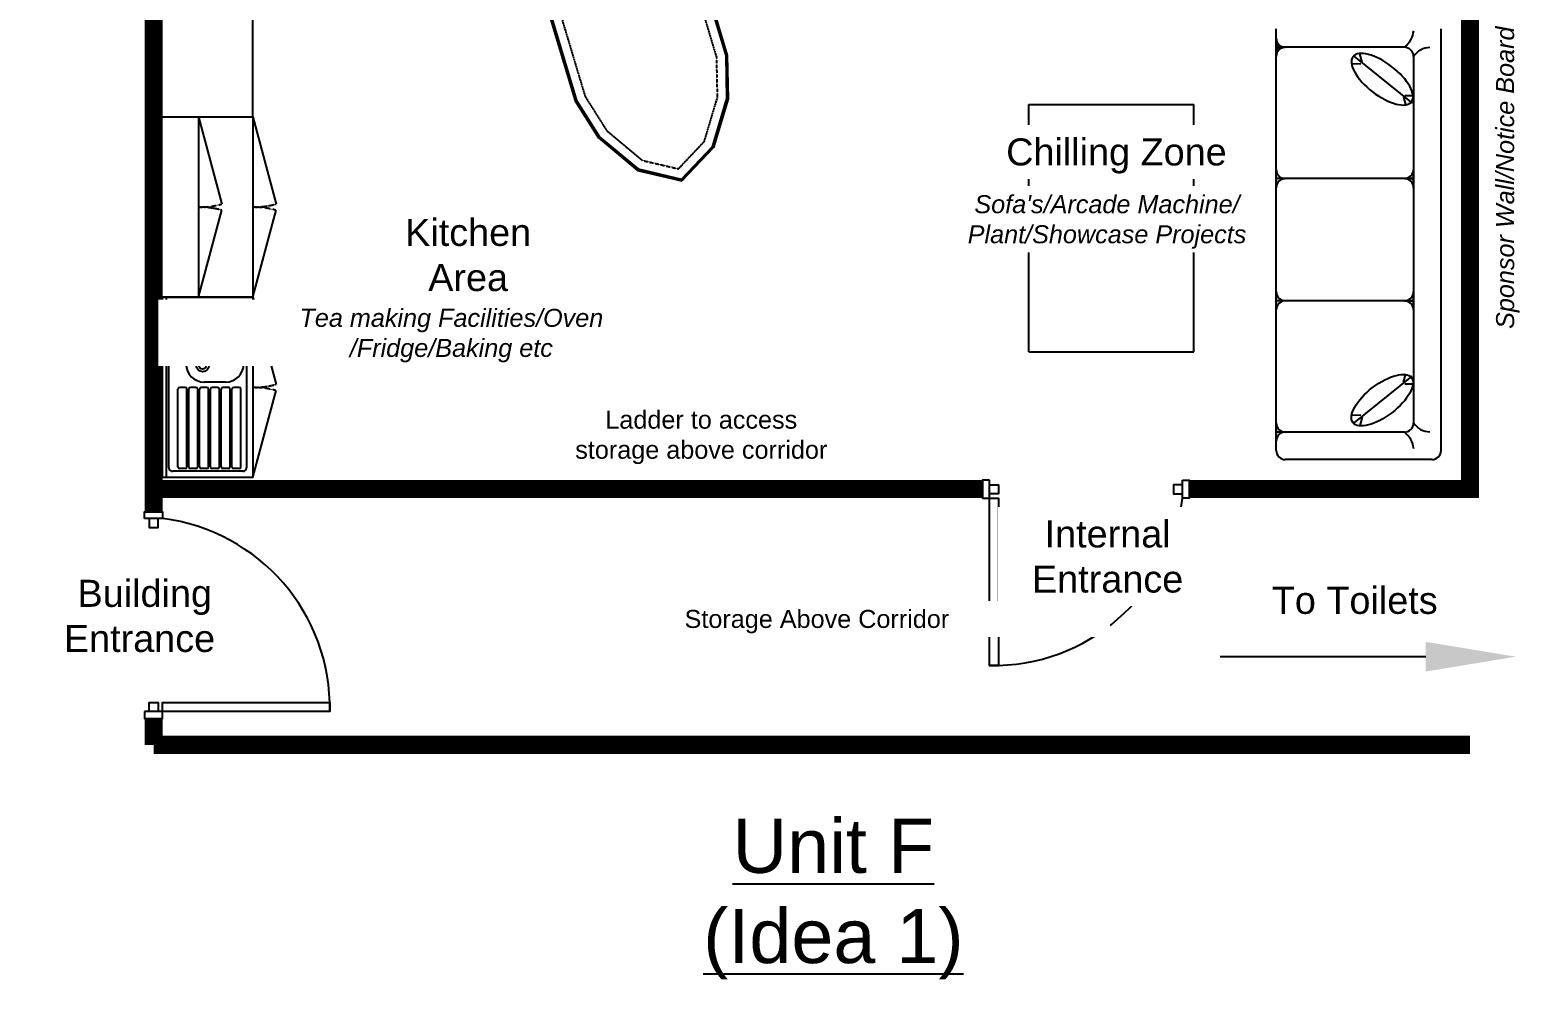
# Model space of a CAD drawing. Header units: millimetres. Extents: x 53866 to 75472, y 37381 to 55928.
# Drawn here: x 67192 to 75472, y 37381 to 42706 of the extents above; entities that cross this region are included whole.
import ezdxf
from ezdxf import colors
from ezdxf.entities.mleader import LeaderData, LeaderLine
from ezdxf.math import Vec2, Vec3

# ---------------------------------------------------------------- set-up
doc = ezdxf.new("R2010")
doc.units = ezdxf.units.MM
doc.linetypes.add('DASHED2', pattern=[0.375, 0.25, -0.125])
doc.linetypes.add('HIDDEN', pattern=[0.375, 0.25, -0.125])
for name, color, linetype in [('230-Fittings', 1, 'Continuous'), ('240-Plumbing', 1, 'Continuous'), ('COMPONENT', 2, 'Continuous'), ('Dimensions', 4, 'Continuous'), ('f-3', 3, 'Continuous'), ('HIDDEN', 3, 'HIDDEN'), ('M1-DESKING', 34, 'Continuous'), ('Room Text', 1, 'Continuous')]:
    doc.layers.add(name, color=color, linetype=linetype)
doc.styles.add('Room Text', font='arial.ttf')
doc.styles.get("Standard").update_dxf_attribs({"font": 'arial.ttf'})
doc.linetypes.add('ZIGZAG', pattern='A,0.00254,-5.08,[131,ltypeshp.shx,S=5.08,R=0,X=-5.08,Y=0],-10.16,[131,ltypeshp.shx,S=5.08,R=180,X=5.08,Y=0],-5.08', length=20.32254)

# ---------------------------------------------------------------- blocks, each defined once
blk = doc.blocks.new('Single Door')
at = {"linetype": 'Continuous', "lineweight": -3}
for points in [[(38232.7, 49696.3), (38232.7, 49734.3), (38332.7, 49734.3), (38332.7, 49696.3)], [(38257.7, 49696.3), (38257.7, 49646.3), (38307.7, 49646.3), (38307.7, 49696.3)], [(38332.7, 49696.3), (38332.7, 49646.3), (39260.4, 49646.3), (39260.4, 49696.3)], [(38232.7, 48625.5), (38232.7, 48587.5), (38332.7, 48587.5), (38332.7, 48625.5)], [(38257.7, 48625.5), (38257.7, 48675.5), (38307.7, 48675.5), (38307.7, 48625.5)]]:
    blk.add_lwpolyline(points, close=True, dxfattribs=at)
at = {"linetype": 'Continuous', "lineweight": -3, "extrusion": (0, 0, -1)}
blk.add_arc((-38201.3, 49676.6), 1059.2, 178.93383, 262.87733, dxfattribs=at)
blk = doc.blocks.new('alan')
at = {"layer": 'COMPONENT'}
for p, q in [((78611.4, 42001.2), (78379, 41936.5)), ((78612.6, 41992.8), (78382.5, 41928.7)), ((79092.8, 42001.2), (78611.4, 42001.2)), ((78612.6, 41992.8), (78611.4, 42001.2)), ((79088.2, 41992.8), (78612.6, 41992.8)), ((79088.2, 41992.8), (79092.8, 42001.2)), ((79205.2, 41806), (79088.2, 41992.8)), ((79213.6, 41808.4), (79092.8, 42001.2)), ((78379, 41936.5), (78143.7, 41781.4)), ((78382.5, 41928.7), (78150, 41775.5)), ((78382.5, 41928.7), (78379, 41936.5)), ((78143.7, 41781.4), (78017.5, 41561.2)), ((78150, 41775.5), (78027.2, 41561.2)), ((78150, 41775.5), (78143.7, 41781.4)), ((79205.2, 41806), (79213.6, 41808.4)), ((79205.2, 41316.4), (79205.2, 41806)), ((79213.6, 41313.9), (79213.6, 41808.4)), ((78143.7, 41340.9), (78017.5, 41561.2)), ((78017.5, 41561.2), (78027.2, 41561.2)), ((78150, 41346.9), (78027.2, 41561.2)), ((78150, 41346.9), (78143.7, 41340.9)), ((78379, 41185.9), (78143.7, 41340.9)), ((78382.5, 41193.7), (78150, 41346.9)), ((79205.2, 41316.4), (79088.2, 41129.6)), ((79205.2, 41316.4), (79213.6, 41313.9)), ((79213.6, 41313.9), (79092.8, 41121.2)), ((78382.5, 41193.7), (78379, 41185.9)), ((78611.4, 41121.2), (78379, 41185.9)), ((78612.6, 41129.6), (78382.5, 41193.7)), ((78612.6, 41129.6), (78611.4, 41121.2)), ((79092.8, 41121.2), (78611.4, 41121.2)), ((79088.2, 41129.6), (78612.6, 41129.6)), ((79088.2, 41129.6), (79092.8, 41121.2))]:
    blk.add_line(p, q, dxfattribs=at)
at = {"layer": 'HIDDEN'}
for p, q in [((78619.6, 41941.2), (78404.1, 41881.2)), ((79059.6, 41941.2), (78619.6, 41941.2)), ((79153.6, 41791.2), (79059.6, 41941.2)), ((78404.1, 41881.2), (78188.6, 41739.2)), ((78188.6, 41739.2), (78086.6, 41561.2)), ((79153.6, 41331.2), (79153.6, 41791.2)), ((78188.6, 41383.2), (78086.6, 41561.2)), ((78404.1, 41241.2), (78188.6, 41383.2)), ((79153.6, 41331.2), (79059.6, 41181.2)), ((78619.6, 41181.2), (78404.1, 41241.2)), ((79059.6, 41181.2), (78619.6, 41181.2))]:
    blk.add_line(p, q, dxfattribs=at)

msp = doc.modelspace()

# ---------------------------------------------------------------- hatches: boundary and pattern name
at = {"layer": 'f-3'}
h = msp.add_hatch(color=256, dxfattribs=at)
h.paths.add_polyline_path([(74102.175, 42609.524), (74102.175, 42558.724, -0.41421356), (74152.975, 42609.524)])
h.paths.add_polyline_path([(74102.175, 42660.324), (74102.175, 42609.524), (74152.975, 42609.524, -0.41421356)])
h = msp.add_hatch(color=256, dxfattribs=at)
h.paths.add_polyline_path([(74102.175, 41204.057), (74102.175, 41153.257, -0.41421356), (74152.975, 41204.057)])
h.paths.add_polyline_path([(74102.175, 41254.857), (74102.175, 41204.057), (74152.975, 41204.057, -0.41421356)])
h.paths.add_polyline_path([(74102.175, 41881.39), (74102.175, 41830.59, -0.41421356), (74152.975, 41881.39)])
h.paths.add_polyline_path([(74102.175, 41932.19), (74102.175, 41881.39), (74152.975, 41881.39, -0.41421356)])
h.paths.add_polyline_path([(74820.961, 41881.39, -0.37096358), (74864.175, 41831.16), (74864.175, 41881.39)])
h.paths.add_polyline_path([(74813.375, 41881.96), (74864.175, 41881.96), (74864.175, 41932.76, -0.41421356)])
h.paths.add_polyline_path([(74813.375, 41204.057), (74864.175, 41204.057), (74864.175, 41254.857, -0.41421356)])
h.paths.add_polyline_path([(74813.375, 41204.057, -0.41421356), (74864.175, 41153.257), (74864.175, 41204.057)])
h.paths.add_polyline_path([(74102.175, 40526.724), (74102.175, 40475.924), (74152.975, 40475.924, -0.41421356)])
h.paths.add_polyline_path([(74102.175, 40475.924), (74102.175, 40425.124, -0.41421356), (74152.975, 40475.924)])

# ---------------------------------------------------------------- linework, layer by layer
at = {"const_width": 100}
for points in [[(75177.643, 53545.947), (75177.643, 40159.755), (73620.652, 40159.758)], [(67877.642, 43902.975), (67877.642, 40034.518)], [(72473.895, 40159.761), (67877.643, 40159.77)], [(67877.643, 38887.761), (67877.643, 38741.603)], [(67877.643, 38741.603), (75177.643, 38741.603)]]:
    msp.add_lwpolyline(points, dxfattribs=at)
at = {"layer": '230-Fittings'}
for p, q in [((67927.642, 42223.307), (68427.642, 42223.307)), ((67927.642, 42223.307), (68127.642, 42223.307)), ((68127.642, 42223.307), (68127.642, 41223.307)), ((68127.642, 42223.307), (68257.052, 41740.344)), ((68427.642, 42223.307), (68557.052, 41740.344)), ((68427.642, 42223.307), (68427.642, 41223.307)), ((68127.642, 41223.307), (68257.052, 41706.27)), ((68427.642, 41223.307), (68557.052, 41706.27)), ((68427.642, 41223.307), (67927.642, 41223.307)), ((68127.642, 41223.307), (67927.642, 41223.307)), ((68427.642, 41223.307), (68557.052, 40740.344)), ((68427.642, 40223.307), (68557.052, 40706.27))]:
    msp.add_line(p, q, dxfattribs=at)
at = {"layer": '230-Fittings', "color": 6, "linetype": 'DASHED2'}
for centre, start, end in [((68127.642, 42223.307), 270, 285), ((68427.642, 42223.307), 270, 285), ((68127.642, 41223.307), 75, 90), ((68427.642, 41223.307), 75, 90), ((68427.642, 41223.307), 270, 285), ((68427.642, 40223.307), 75, 90)]:
    msp.add_arc(centre, 500, start, end, dxfattribs=at)
at = {"layer": '240-Plumbing'}
for p, q in [((67927.642, 40223.307), (67927.642, 41223.307)), ((67927.642, 41223.307), (68427.642, 41223.307)), ((67947.642, 41223.307), (67947.642, 40223.307)), ((67962.642, 40278.307), (67962.642, 41168.307)), ((67982.642, 41188.307), (68372.642, 41188.307)), ((68157.642, 41153.307), (68277.642, 41153.307)), ((68392.642, 41168.307), (68392.642, 40278.307)), ((68427.642, 41223.307), (68427.642, 40223.307)), ((68427.642, 41223.307), (68427.642, 40223.307)), ((68057.642, 41053.307), (68057.642, 40853.307)), ((68377.642, 41053.307), (68377.642, 40853.307)), ((68277.642, 40753.307), (68157.642, 40753.307)), ((68012.642, 40283.307), (68012.642, 40713.307)), ((68052.642, 40723.307), (68022.642, 40723.307)), ((68062.642, 40283.307), (68062.642, 40713.307)), ((68072.642, 40283.307), (68072.642, 40713.307)), ((68112.642, 40723.307), (68082.642, 40723.307)), ((68122.642, 40283.307), (68122.642, 40713.307)), ((68132.642, 40283.307), (68132.642, 40713.307)), ((68172.642, 40723.307), (68142.642, 40723.307)), ((68182.642, 40283.307), (68182.642, 40713.307)), ((68192.642, 40283.307), (68192.642, 40713.307)), ((68232.642, 40723.307), (68202.642, 40723.307)), ((68242.642, 40283.307), (68242.642, 40713.307)), ((68252.642, 40283.307), (68252.642, 40713.307)), ((68292.642, 40723.307), (68262.642, 40723.307)), ((68302.642, 40283.307), (68302.642, 40713.307)), ((68312.642, 40283.307), (68312.642, 40713.307)), ((68352.642, 40723.307), (68322.642, 40723.307)), ((68362.642, 40283.307), (68362.642, 40713.307)), ((68372.642, 40258.307), (67982.642, 40258.307)), ((68052.642, 40273.307), (68022.642, 40273.307)), ((68112.642, 40273.307), (68082.642, 40273.307)), ((68172.642, 40273.307), (68142.642, 40273.307)), ((68232.642, 40273.307), (68202.642, 40273.307)), ((68292.642, 40273.307), (68262.642, 40273.307)), ((68352.642, 40273.307), (68322.642, 40273.307)), ((68427.642, 40223.307), (67927.642, 40223.307))]:
    msp.add_line(p, q, dxfattribs=at)
for centre, radius in [((68017.642, 41043.307), 15), ((68017.642, 40863.307), 15), ((68149.642, 40845.307), 35), ((68149.642, 40845.307), 20)]:
    msp.add_circle(centre, radius, dxfattribs=at)
for centre, radius, start, end in [((67982.642, 41168.307), 20, 90, 180), ((68157.642, 41053.307), 100, 90, 180), ((68277.642, 41053.307), 100, 0, 90), ((68372.642, 41168.307), 20, 0, 90), ((68157.642, 40853.307), 100, 180, 270), ((68277.642, 40853.307), 100, 270, 0), ((68022.642, 40713.307), 10, 90, 180), ((68052.642, 40713.307), 10, 0, 90), ((68082.642, 40713.307), 10, 90, 180), ((68112.642, 40713.307), 10, 0, 90), ((68142.642, 40713.307), 10, 90, 180), ((68172.642, 40713.307), 10, 0, 90), ((68202.642, 40713.307), 10, 90, 180), ((68232.642, 40713.307), 10, 0, 90), ((68262.642, 40713.307), 10, 90, 180), ((68292.642, 40713.307), 10, 0, 90), ((68322.642, 40713.307), 10, 90, 180), ((68352.642, 40713.307), 10, 0, 90), ((67982.642, 40278.307), 20, 180, 270), ((68022.642, 40283.307), 10, 180, 270), ((68052.642, 40283.307), 10, 270, 0), ((68082.642, 40283.307), 10, 180, 270), ((68112.642, 40283.307), 10, 270, 0), ((68142.642, 40283.307), 10, 180, 270), ((68172.642, 40283.307), 10, 270, 0), ((68202.642, 40283.307), 10, 180, 270), ((68232.642, 40283.307), 10, 270, 0), ((68262.642, 40283.307), 10, 180, 270), ((68292.642, 40283.307), 10, 270, 0), ((68322.642, 40283.307), 10, 180, 270), ((68352.642, 40283.307), 10, 270, 0), ((68372.642, 40278.307), 20, 270, 0)]:
    msp.add_arc(centre, radius, start, end, dxfattribs=at)
at = {"layer": 'f-3'}
for p, q in [((74102.175, 40374.324), (74102.175, 42711.124)), ((75016.575, 40374.324), (75016.575, 42711.124)), ((74813.375, 42609.524), (74102.175, 42609.524)), ((74152.975, 42609.524), (74102.175, 42609.524)), ((74532.935, 42560.408), (74856.497, 42300.35)), ((74579.766, 42526.302), (74566.994, 42573.197)), ((74864.175, 42558.724), (74864.175, 40526.724)), ((74572.03, 42516.48), (74523.447, 42517.917)), ((74808.322, 42332.608), (74821.651, 42285.868)), ((74815.942, 42342.521), (74864.538, 42341.663)), ((72730.575, 42292.261), (73644.975, 42292.261)), ((72730.575, 40920.661), (72730.575, 42292.261)), ((73644.975, 40920.661), (73644.975, 42292.261)), ((74864.175, 41831.16), (74864.175, 41932.76)), ((74864.175, 41881.39), (74102.175, 41881.39)), ((74152.975, 41881.39), (74102.175, 41881.39)), ((74813.375, 41881.96), (74864.175, 41881.96)), ((74813.375, 41881.96), (74864.175, 41881.96)), ((74102.175, 41153.257), (74102.175, 41254.857)), ((74864.175, 41153.257), (74864.175, 41254.857)), ((74864.175, 41204.057), (74102.175, 41204.057)), ((74152.975, 41204.057), (74102.175, 41204.057)), ((74152.975, 41204.057), (74102.175, 41204.057)), ((74813.375, 41204.057), (74864.175, 41204.057)), ((74813.375, 41204.057), (74864.175, 41204.057)), ((72730.575, 40920.661), (73644.975, 40920.661)), ((74532.935, 40525.04), (74856.497, 40785.097)), ((74808.322, 40752.839), (74821.651, 40799.579)), ((74815.942, 40742.926), (74864.538, 40743.785)), ((74102.175, 40425.124), (74102.175, 40526.724)), ((74572.03, 40568.967), (74523.447, 40567.531)), ((74579.766, 40559.146), (74566.994, 40512.25)), ((74813.375, 40475.924), (74102.175, 40475.924)), ((74152.975, 40475.924), (74102.175, 40475.924)), ((74152.975, 40475.924), (74102.175, 40475.924)), ((74965.775, 40323.524), (74152.975, 40323.524))]:
    msp.add_line(p, q, dxfattribs=at)
for centre, radius, start, end in [((74152.975, 42660.324), 50.8, 180, 270), ((74728.998, 42717.372), 136.933, 308.0383235, 353.356784), ((74152.975, 42558.724), 50.8, 90, 180), ((74813.375, 42558.724), 50.8, 0, 90), ((74954.668, 42499.699), 108.041, 90.1326249, 146.8852648), ((74152.975, 41932.19), 50.8, 180, 270), ((74813.375, 41932.76), 50.8, 270, 0), ((74152.975, 41830.59), 50.8, 90, 180), ((74813.375, 41831.16), 50.8, 0, 90), ((74152.975, 41254.857), 50.8, 180, 270), ((74813.375, 41254.857), 50.8, 270, 0), ((74152.975, 41153.257), 50.8, 90, 180), ((74813.375, 41153.257), 50.8, 0, 90), ((74152.975, 40526.724), 50.8, 180, 270), ((74813.375, 40526.724), 50.8, 270, 0), ((74954.668, 40585.748), 108.041, 213.1147352, 269.8673751), ((74152.975, 40425.124), 50.8, 90, 180), ((74728.998, 40368.075), 136.933, 6.643216, 51.9616765), ((74152.975, 40374.324), 50.8, 180, 270), ((74965.775, 40374.324), 50.8, 270, 0)]:
    msp.add_arc(centre, radius, start, end, dxfattribs=at)
at = {"layer": 'f-3', "extrusion": (0, 0, -1)}
msp.add_ellipse((74690.459, 42432.511), major_axis=(-162.145, 124.898), ratio=0.42932597, dxfattribs=at)
at = {"layer": 'f-3'}
msp.add_ellipse((74690.459, 40652.937), major_axis=(-162.145, -124.898), ratio=0.42932597, dxfattribs=at)
for p in [(74864.175, 41887.679), (74864.175, 41887.24), (74864.175, 41209.776)]:
    msp.add_point(p, dxfattribs=at)
at = {"layer": 'M1-DESKING', "linetype": 'Continuous'}
msp.add_line((68427.642, 42223.307), (68427.642, 42893.307), dxfattribs=at)

# ---------------------------------------------------------------- block references
at = {"layer": 'Room Text', "xscale": -1, "rotation": 90}
msp.add_blockref('Single Door', (122208.197, 78441.816), dxfattribs=at)

# ---------------------------------------------------------------- texts
at = {"layer": 'Dimensions', "insert": (71647.181, 38331.454), "char_height": 300, "width": 5087.49975, "attachment_point": 2, "style": 'Room Text', "bg_fill": 3, "box_fill_scale": 1.5, "bg_fill_color": 256, "bg_fill_transparency": 0}
msp.add_mtext('{\\LUnit F\\P(Idea 1)}', dxfattribs=at)
at = {"layer": 'Room Text', "insert": (75321.627, 41886.272), "char_height": 100, "width": 3150.7645, "attachment_point": 2, "rotation": 90, "style": 'Room Text', "bg_fill": 2}
msp.add_mtext('{\\fArial|b0|i1|c0|p34;Sponsor Wall/Notice Board}', dxfattribs=at)
at = {"layer": 'Room Text', "char_height": 150, "width": 1065.82009, "attachment_point": 2, "style": 'Room Text', "bg_fill": 3, "box_fill_scale": 1.5, "bg_fill_color": 256, "bg_fill_transparency": 0}
for s, insert in [('Kitchen Area', (69622.087, 41658.103)), (' Building Entrance', (67799.892, 39656.684)), ('To Toilets', (74537.773, 39617.848))]:
    msp.add_mtext(s, dxfattribs=dict(at, insert=insert))
at = {"layer": 'Room Text', "insert": (70914.748, 40594.857), "char_height": 100, "width": 3150.7645, "attachment_point": 2, "style": 'Room Text', "bg_fill": 2}
msp.add_mtext('Ladder to access \\Pstorage above corridor', dxfattribs=at)

# ---------------------------------------------------------------- leaders
at = {"layer": 'Dimensions'}
ml = msp.add_multileader_mtext('Standard', dxfattribs=at)
ml.set_content('', color=256)
ml.set_leader_properties()
ml.build(insert=Vec2(0, 0))
ml.multileader.update_dxf_attribs({"arrow_head_size": 500})
ctx = ml.context
ctx.base_point, ctx.arrow_head_size, ctx.plane_origin = Vec3(73787.642, 39230.468), 500, Vec3(74380.528, 39230.468)
ctx.text_align_type = 2
notes = []
notes.append((ctx, [(1, (1, 1, 0), (73799.642, 39230.468), (-1, 0), 8, [(0, [(75432.079, 39230.468)], 0, [])])]))
ctx.mtext.insert, ctx.mtext.alignment, ctx.mtext.flow_direction = Vec3(73789.642, 39232.468), 3, 5
for ctx, leaders in notes:
    for number, flags, end, landing, length, lines in leaders:
        leader = LeaderData()
        leader.index, (leader.has_last_leader_line, leader.has_dogleg_vector, leader.attachment_direction) = number, flags
        leader.last_leader_point, leader.dogleg_vector, leader.dogleg_length = Vec3(end), Vec3(landing), length
        for number, points, colour, breaks in lines:
            line = LeaderLine()
            line.index, line.vertices, line.color, line.breaks = number, Vec3.list(points), colors.encode_raw_color(colour), breaks
            leader.lines.append(line)
        ctx.leaders.append(leader)

# ---------------------------------------------------------------- next in the draw order: block references
at = {"layer": 'Dimensions', "linetype": 'ZIGZAG', "rotation": 106.7093439133114}
msp.add_blockref('alan', (133045.332, -20904.067), dxfattribs=at)
at = {"layer": 'Room Text', "xscale": -1, "rotation": 180}
msp.add_blockref('Single Door', (29594.957, 88622.063), dxfattribs=at)

# ---------------------------------------------------------------- next in the draw order: texts
at = {"layer": 'Room Text', "attachment_point": 2, "style": 'Room Text', "bg_fill": 3, "box_fill_scale": 1.5, "bg_fill_color": 256, "bg_fill_transparency": 0}
for s, insert, char_height, width in [("{\\fArial|b0|i1|c0|p34;Sofa's/Arcade Machine/\\PPlant/Showcase Projects}", (73164.476, 41789.687), 100, 1643.78822), ('Internal Entrance', (73167.788, 39986.062), 150, 1065.82009)]:
    msp.add_mtext(s, dxfattribs=dict(at, insert=insert, char_height=char_height, width=width))
at = {"layer": 'Room Text', "insert": (69529.026, 41159.396), "char_height": 100, "width": 3150.7645, "attachment_point": 2, "style": 'Room Text', "bg_fill": 2}
msp.add_mtext('{\\fArial|b0|i1|c0|p34;Tea making Facilities/Oven\\P/Fridge/Baking etc}', dxfattribs=at)

# ---------------------------------------------------------------- next in the draw order: texts
at = {"layer": 'Room Text', "insert": (73216.588, 42104.482), "char_height": 150, "width": 1224.28082, "attachment_point": 2, "style": 'Room Text', "bg_fill": 3, "box_fill_scale": 1.5, "bg_fill_color": 256, "bg_fill_transparency": 0}
msp.add_mtext('Chilling Zone', dxfattribs=at)
at = {"layer": 'Room Text', "insert": (71555.688, 39489.817), "char_height": 100, "width": 3150.7645, "attachment_point": 2, "style": 'Room Text', "bg_fill": 2}
msp.add_mtext('Storage Above Corridor', dxfattribs=at)

doc.saveas('drawing.dxf')
